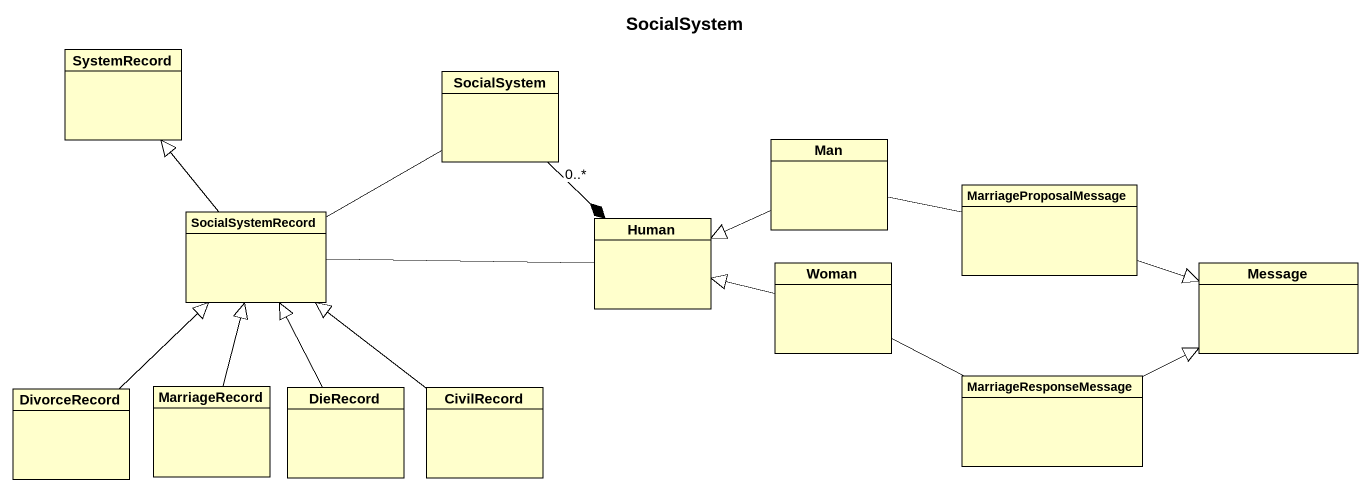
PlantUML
@startuml
title SocialSystem
hide circle
hide empty members
class SystemRecord
class SocialSystem
class Man
class MarriageProposalMessage
class SocialSystemRecord
class Human
class Woman
class Message
class DivorceRecord
class MarriageRecord
class DieRecord
class CivilRecord
class MarriageResponseMessage
SocialSystem -left- SocialSystemRecord
SocialSystem --* "0..*" Human
Man -right- MarriageProposalMessage
Man -left-|> Human
MarriageProposalMessage -right-|> Message
SocialSystemRecord -up-|> SystemRecord
SocialSystemRecord -right- Human
Woman -left-|> Human
Woman -right- MarriageResponseMessage
DivorceRecord -up-|> SocialSystemRecord
MarriageRecord -up-|> SocialSystemRecord
DieRecord -up-|> SocialSystemRecord
CivilRecord -up-|> SocialSystemRecord
MarriageResponseMessage -right-|> Message
@enduml
